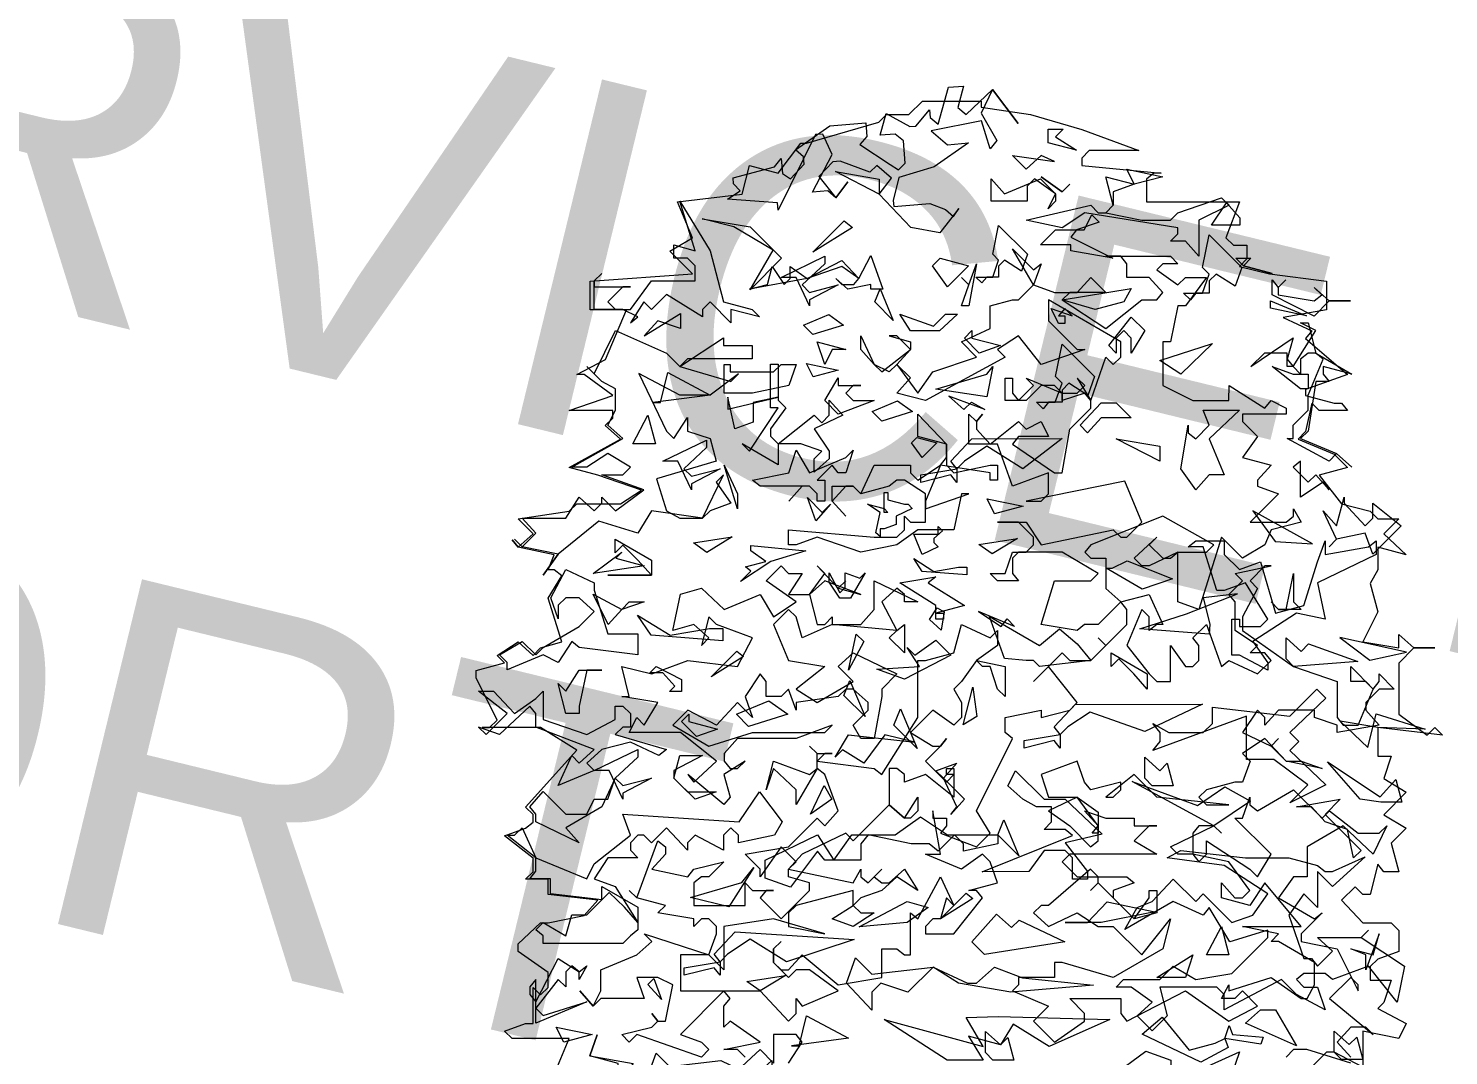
# Model space of a CAD drawing. Header units: millimetres. Extents: x 1667 to 847943, y 724 to 1832625.
# Drawn here: x 684316 to 688318, y 757468 to 760363 of the extents above; entities that cross this region are included whole.
import ezdxf

# ---------------------------------------------------------------- set-up
doc = ezdxf.new("R2010")
doc.units = ezdxf.units.MM
doc.layers.add('.', color=1, linetype='Continuous', lineweight=0)
doc.layers.add('ROAD_EXISTING_MOFA', color=8, linetype='Continuous', lineweight=25)
doc.styles.add('Default', font='arial.ttf')

# ---------------------------------------------------------------- blocks, each defined once
blk = doc.blocks.new('PATHWAY OP1 FF-flat-1')
at = {"layer": 'ROAD_EXISTING_MOFA', "style": 'Default'}
for s, p in [('FIRE/SERVICE ENTRY ', (-1754206.2, -564424.6)), ('TO RESORT', (-1754432.3, -566094))]:
    blk.add_text(s, height=1000, rotation=346.3094, dxfattribs=at).set_placement(p)
blk = doc.blocks.new('TREE2-flat-1')
at = {"color": 63}
for points in [[(-37.2, 1743.3), (-14.4, 1723.9), (60.5, 1793.9), (132.1, 1698.2), (60.5, 1793.9), (27.8, 1727.5), (72.5, 1650.6), (53.1, 1627.5), (29.6, 1706.5), (-112.6, 1677.4), (-66.8, 1638.8), (-7.9, 1643.8), (-104, 1576.3), (-203.4, 1546.5), (-219.4, 1481.7), (-218, 1464.8), (-116.7, 1473.1), (-72.7, 1455.8), (-49.9, 1436.1), (-34.7, 1458.9), (-88.5, 1390.5), (-170.4, 1405), (-259.1, 1499.6), (-224.8, 1544.7), (-265.9, 1579.7), (-285.5, 1561), (-368.8, 1592.3), (-390.1, 1590.5), (-428.9, 1549), (-381.5, 1489.2), (-347.2, 1534.5), (-381.5, 1489.2), (-404.3, 1508.6), (-446.7, 1505), (-391.6, 1611.5), (-417.8, 1668.9), (-439, 1667.1), (-544.2, 1454.4), (-546, 1475.4), (-687.1, 1484.9), (-650.8, 1509), (-669.7, 1528.7), (-671.1, 1545.6), (-554.6, 1576.8), (-535.2, 1599.6), (-531.6, 1557.4), (-509.2, 1542.2), (-470.2, 1583.8), (-472, 1605), (-494.8, 1624.2), (-398.4, 1691.9), (-297, 1700.5), (-293.9, 1662.3), (-313.3, 1639.3), (-228, 1582.8), (-205.2, 1567.9), (-185.5, 1586.5), (-190.9, 1649.7), (-214, 1668.9), (-256, 1665.5), (-239.9, 1726.4), (-172.9, 1689.6), (-156.2, 1691), (-117.6, 1736.6), (-115.8, 1715.6), (-93, 1696.2), (-63.4, 1800.5), (-21.2, 1804.1), (-37.2, 1743.3), (-37.2, 1743.3)], [(238, 1661.4), (297.3, 1623.5), (217, 1644.5), (217, 1682.6), (259.4, 1682.6), (238, 1661.4), (238, 1661.4)], [(459.6, 1527.3), (438.6, 1570), (540.2, 1548.5), (459.6, 1527.3), (459.6, 1527.3)], [(195.7, 1542.9), (237.9, 1500.7), (237.9, 1479.4), (217, 1458.4), (237.9, 1500.7), (178.8, 1542.9), (157.8, 1521.7), (157.8, 1479.4), (56, 1479.4), (56, 1542.9), (94.2, 1500.7), (195.7, 1542.9), (195.7, 1542.9)], [(-698, 1196), (-617.4, 1174.5), (-596.2, 1153.3), (-676.8, 1174.5), (-676.8, 1136.6), (-735.9, 1196), (-757.1, 1174.5), (-757.1, 1153.3), (-858.7, 1217), (-901.1, 1174.5), (-922.4, 1196), (-960.3, 1136.6), (-939.3, 1153.3), (-981.5, 1174.5), (-1062.1, 1174.5), (-1062.1, 1255.1), (-1040.9, 1276.1), (-1062.1, 1255.1), (-1062.1, 1238.2), (-960.3, 1238.2), (-981.5, 1238.2), (-1023.9, 1196), (-1002.7, 1174.5), (-960.3, 1174.5), (-901.1, 1255.1), (-778.1, 1255.1), (-778.1, 1297.3), (-799.6, 1318.8), (-837.5, 1318.8), (-837.5, 1356.7), (-778.1, 1339.7), (-820.8, 1479.5), (-735.9, 1339.7), (-698, 1196), (-698, 1196)], [(297.3, 1398.8), (280.6, 1377.9), (399.1, 1318.7), (280.6, 1339.7), (280.6, 1356.6), (195.7, 1356.6), (237.9, 1398.9), (318.5, 1398.8), (339.8, 1441.5), (360.7, 1420.1), (297.3, 1398.8), (297.3, 1398.8)], [(757.4, 1411.7), (677, 1411.7), (719.4, 1475.4), (757.4, 1432.9), (757.4, 1411.7), (757.4, 1411.7)], [(-534.1, 1318.7), (-622.6, 1230), (-557.6, 1342), (-669.1, 1407), (-757.6, 1430.3), (-622.6, 1407), (-534.1, 1318.7), (-534.1, 1318.7)], [(-446.3, 1335.9), (-357.6, 1424.4), (-334.3, 1405.6), (-446.3, 1335.9), (-446.3, 1335.9)], [(142, 1282.6), (94.4, 1313.1), (77.4, 1296.1), (77.4, 1265.9), (43.8, 1265.9), (30.3, 1249), (13.1, 1265.9), (60.7, 1265.9), (77.4, 1313.1), (60.7, 1330.2), (77.4, 1411.5), (158.9, 1330.2), (142, 1282.6), (142, 1282.6)], [(743.6, 1239.7), (690.1, 1274), (671.1, 1255), (671.1, 1220.7), (633, 1220.7), (617.9, 1201.8), (598.7, 1220.7), (652.2, 1220.7), (671.1, 1274), (652.2, 1293), (671.1, 1384.6), (762.6, 1293), (743.6, 1239.7), (743.6, 1239.7)], [(-282.8, 1231.4), (-282.8, 1244.9), (-347.4, 1231.4), (-381.3, 1261.9), (-364.3, 1244.9), (-330.5, 1244.9), (-316.7, 1261.9), (-364.3, 1295.7), (-462.5, 1261.9), (-625.1, 1231.4), (-574.3, 1244.9), (-560.7, 1295.7), (-526.9, 1244.9), (-509.9, 1261.9), (-509.9, 1295.7), (-462.5, 1261.9), (-364.3, 1312.6), (-316.7, 1261.9), (-282.8, 1326.4), (-249, 1231.4), (-282.8, 1231.4), (-282.8, 1231.4)], [(-66.8, 1238.1), (-109.2, 1297.3), (-87.8, 1318.7), (-7.7, 1297.3), (-66.8, 1238.1), (-66.8, 1238.1)], [(767.5, 1297.2), (848.1, 1276), (767.5, 1297.2), (746.3, 1318.7), (788.5, 1318.7), (767.5, 1297.2), (767.5, 1297.2)], [(886.5, 1257.7), (865.3, 1236.5), (865.3, 1215.3), (966.8, 1198.4), (988.1, 1215.3), (966.8, 1236.5), (1009.3, 1198.4), (1068.7, 1198.4), (1009.3, 1198.4), (966.8, 1155.9), (848.3, 1215.3), (848.3, 1257.7), (865.3, 1236.5), (886.5, 1257.7), (886.5, 1257.7)], [(-271.6, 1195.7), (-256.7, 1232.7), (-219.4, 1143.3), (-271.6, 1195.7), (-271.6, 1195.7)], [(-72.5, 1161.2), (-38.6, 1161.2), (-89.4, 1114), (-170.7, 1114), (-201.1, 1161.2), (-106.3, 1127.5), (-72.5, 1161.2), (-72.5, 1161.2)], [(284.7, 1156.2), (263.7, 1177.4), (246.5, 1156.2), (263.7, 1156.2), (263.7, 1135), (246.5, 1135), (225.3, 1177.4), (284.7, 1156.2), (284.7, 1156.2)], [(-445.8, 1103.4), (-472.7, 1130.3), (-401.1, 1159.8), (-359.4, 1130.2), (-445.8, 1103.4), (-445.8, 1103.4)], [(970.9, 1051.6), (1072.5, 992.5), (991.9, 1013.7), (991.9, 992.5), (1008.8, 971.3), (970.9, 971.3), (949.7, 831.5), (928.2, 810.3), (1030, 768.1), (1072.5, 730), (1030, 768.1), (1008.8, 746.9), (890.3, 810.3), (907.2, 810.3), (907.2, 848.5), (949.7, 890.9), (949.7, 933.1), (991.9, 1034.7), (970.9, 1051.6), (949.7, 1051.6), (928.2, 1034.7), (928.2, 992.5), (907.2, 1013.7), (890.3, 1013.7), (890.3, 1051.6), (826.7, 1051.6), (788.5, 1013.7), (907.2, 1094.1), (890.3, 1034.7), (907.2, 1013.7), (970.9, 1115.3), (928.2, 1136.5), (949.7, 1136.5), (970.9, 1051.6), (970.9, 1051.6)], [(-820.8, 1013.8), (-698, 1094.1), (-698, 1073.1), (-617.4, 1073.1), (-617.4, 1034.8), (-799.6, 1034.8), (-820.8, 1013.8), (-676.8, 971.3), (-655.3, 992.6), (-735.9, 933.2), (-820.8, 933.2), (-936.4, 993.9), (-858.7, 831.6), (-837.5, 810.4), (-799.6, 869.8), (-799.6, 831.6), (-735.9, 810.4), (-719, 747), (-886.9, 697.5), (-858.7, 607.2), (-820.8, 586.2), (-757.1, 586.2), (-698, 708.8), (-719, 687.6), (-676.8, 628.4), (-735.9, 607.2), (-757.1, 586.2), (-901.2, 607.2), (-939.3, 543.6), (-1049.5, 577.4), (-1163.7, 484.4), (-1205.9, 425.1), (-1163.7, 484.4), (-1265.3, 505.7), (-1286.5, 526.7), (-1265.3, 505.7), (-1227.1, 543.6), (-1265.3, 586.3), (-1142.5, 586.2), (-1104.3, 645.4), (-1062.1, 607.2), (-1040.9, 628.5), (-1040.9, 645.4), (-1002.7, 607.2), (-922.4, 666.4), (-1040.9, 708.8), (-981.5, 708.8), (-960.3, 730), (-1024, 768.2), (-1083.1, 730), (-1125.5, 730), (-981.5, 810.4), (-1024, 848.6), (-1002.7, 891), (-1002.7, 950.4), (-1040.9, 971.4), (-1083.1, 1013.8), (-1062.1, 992.6), (-1002.7, 1115.4), (-858.7, 1051.7), (-820.8, 1013.8), (-820.8, 1013.8)], [(328.9, 931.8), (275.6, 966.3), (256.4, 946.9), (256.4, 912.8), (218.3, 912.8), (203.2, 893.9), (184, 912.8), (237.2, 912.8), (256.4, 966.3), (237.3, 985.3), (256.4, 1076.7), (347.9, 985.3), (328.9, 931.8), (328.9, 931.8)], [(-522.6, 897.5), (-565, 838.4), (-565, 816.9), (-543.6, 795.9), (-442.2, 876.5), (-420.8, 855.3), (-399.8, 876.5), (-399.8, 918.7), (-361.6, 876.5), (-442.2, 838.4), (-399.8, 774.7), (-399.8, 753.7), (-442.2, 715.6), (-442.2, 753.7), (-420.8, 774.7), (-480.4, 795.9), (-543.6, 795.9), (-543.6, 736.8), (-645.4, 795.9), (-624.2, 774.7), (-543.6, 897.5), (-565, 897.5), (-565, 1020.3), (-543.6, 1020.3), (-543.6, 918.7), (-522.6, 897.5), (-522.6, 897.5)], [(-445.6, 984.4), (-464.1, 1021.7), (-374.5, 1002.9), (-445.6, 984.4), (-445.6, 984.4)], [(-543.4, 927.1), (-614.2, 912.2), (-614.2, 856.4), (-666.4, 837.9), (-685.3, 927.1), (-685.3, 893.7), (-543.4, 927.1), (-543.4, 927.1)], [(0.9, 913.3), (39, 892.3), (-62.5, 930.2), (-20.3, 892.3), (0.9, 913.3), (0.9, 913.3)], [(-251.7, 859.8), (-278.6, 886.7), (-207.2, 916.5), (-165.2, 886.7), (-251.7, 859.8), (-251.7, 859.8)], [(-138.4, 756.9), (-168.2, 798.6), (-153.3, 813.5), (-96.6, 798.6), (-138.4, 756.9), (-138.4, 756.9)], [(949.7, 687.5), (970.9, 708.7), (1008.8, 666.3), (991.9, 687.5), (928.2, 645.3), (928.2, 746.9), (907.2, 730), (949.7, 687.5), (949.7, 687.5)], [(-396.2, 625.3), (-438, 578.8), (-461.4, 644), (-419.4, 602), (-396.2, 625.3), (-396.2, 625.3)], [(-187.4, 625.7), (-177.9, 625.7), (-165.9, 613.7), (-211.3, 592.3), (-211.3, 568.2), (-244.7, 556.4), (-256.7, 556.4), (-256.7, 535), (-268.4, 544.5), (-256.7, 601.8), (-292.3, 625.7), (-244.7, 613.8), (-235.2, 601.8), (-244.7, 601.8), (-244.7, 658.9), (-235.2, 658.9), (-235.2, 637.5), (-187.4, 625.7), (-187.4, 625.7)], [(65.9, 598.8), (44.7, 641.1), (146.5, 619.8), (65.9, 598.8), (65.9, 598.8)], [(1110.4, 564.7), (1131.6, 586.2), (1131.6, 628.4), (1212.2, 564.7), (1131.6, 484.3), (1110.4, 543.5), (1030, 526.6), (1008.8, 505.6), (1030, 526.6), (991.9, 607.2), (1030, 564.7), (1051, 645.3), (1051, 628.4), (1110.4, 564.7), (1110.4, 564.7)], [(-104.8, 529.3), (-104.8, 517.4), (-93, 505.6), (-138.2, 484.2), (-161.9, 541.3), (-93, 541.3), (-93, 562.7), (-80.8, 550.8), (-104.8, 529.3), (-104.8, 529.3)], [(-745, 489.8), (-782, 516.3), (-673.4, 533.2), (-745, 489.8), (-745, 489.8)], [(58.9, 485.7), (21.4, 512.2), (130.2, 529.3), (58.9, 485.7), (58.9, 485.7)], [(-564.1, 464.1), (-650.4, 407.4), (-620.6, 437), (-635.5, 449), (-579, 464.1), (-620.6, 493.9), (-620.6, 508.8), (-465.7, 493.9), (-564.1, 464.1), (-564.1, 464.1)], [(-1062.1, 382.9), (-1024, 260.1), (-939.3, 260), (-939.3, 200.7), (-1104.3, 221.9), (-1125.6, 238.8), (-1163.7, 179.5), (-1205.9, 200.7), (-1307.7, 158.3), (-1307.7, 179.5), (-1328.7, 200.7), (-1265.3, 238.8), (-1227.1, 200.7), (-1205.9, 221.9), (-1104.3, 281), (-1062.1, 323.5), (-1104.3, 361.6), (-1142.5, 361.6), (-1163.7, 340.6), (-1163.7, 302.3), (-1184.9, 361.6), (-1142.5, 442), (-1062.1, 403.8), (-1062.1, 382.9), (-1062.1, 382.9)], [(-35.5, 448.3), (-11.8, 448.3), (-11.8, 426.8), (-138.2, 436.3), (-161.9, 472.2), (-104.8, 436.3), (-35.5, 448.3), (-35.5, 448.3)], [(-1024, 425.1), (-901.2, 425.1), (-1024, 425.1), (-1024, 425.1)], [(-355.3, 390.5), (-355.3, 432), (-313.3, 417.4), (-298.7, 432), (-340.4, 360.7), (-370.2, 360.7), (-400, 405.4), (-400, 432), (-370.2, 375.6), (-355.3, 390.5), (-355.3, 390.5)], [(-84.5, 270.2), (-117.2, 300.4), (-95.5, 333.2), (-75.9, 322.1), (-84.5, 270.2), (-84.5, 270.2)], [(101.1, 302.2), (122.3, 281), (20.5, 323.4), (84.2, 281), (101.1, 302.2), (101.1, 302.2)], [(-737.7, 274.9), (-699.6, 274.9), (-699.6, 240.9), (-901.6, 256), (-939.8, 313.1), (-848.4, 256), (-737.7, 274.9), (-737.7, 274.9)], [(-732.6, 139), (-660.1, 211.5), (-641.1, 196.2), (-732.6, 139), (-732.6, 139)], [(-816.5, 97.7), (-849.9, 97.7), (-835, 112.6), (-868.5, 149.9), (-905.9, 149.9), (-887.2, 168.4), (-816.5, 131.1), (-816.5, 97.7), (-816.5, 97.7)], [(-1083.1, 158.2), (-1104.4, 56.7), (-1104.4, 35.4), (-1142.5, 35.4), (-1163.7, 120.3), (-1142.5, 99.1), (-1104.3, 158.2), (-1040.9, 158.2), (-1083.1, 158.2), (-1083.1, 158.2)], [(-358.5, 86.2), (-341.6, 128.6), (-299.1, 26.8), (-358.5, 86.2), (-358.5, 86.2)], [(-1286.5, 35.5), (-1227.2, 77.9), (-1205.9, 99.1), (-1205.9, 18.7), (-1083.1, -23.7), (-1002.8, 18.7), (-1002.8, 56.7), (-981.6, 56.7), (-960.3, 35.4), (-960.3, -2.5), (-981.6, -2.5), (-1002.8, -23.7), (-858.8, -66.1), (-880, -83.1), (-960.3, -44.9), (-1040.9, -66.1), (-1083.1, -104.1), (-1062.1, -125.3), (-1163.7, -167.7), (-1125.6, -83.1), (-1104.4, -104.1), (-1062.1, -66.1), (-1227.2, -2.5), (-1227.2, 35.4), (-1244.1, 56.7), (-1328.7, -23.7), (-1388.1, -2.5), (-1367.1, -23.7), (-1307.7, 35.5), (-1388.1, 99.1), (-1345.7, 99.1), (-1286.5, 35.5), (-1286.5, 35.5)], [(16.2, 27), (-22.6, 3.6), (4.9, 110.1), (16.2, 27), (16.2, 27)], [(-627.1, -0.7), (-661.5, 33.6), (-570, 71.8), (-516.5, 33.6), (-627.1, -0.7), (-627.1, -0.7)], [(-217.7, 2.7), (-198.9, 49.2), (-152.4, -62.6), (-217.7, 2.7), (-217.7, 2.7)], [(-837.5, -125.3), (-837.5, -146.5), (-799.6, -184.7), (-719, -184.7), (-778.2, -205.9), (-837.5, -146.5), (-820.8, -83.1), (-757.2, -83.1), (-837.5, -125.3), (-837.5, -125.3)], [(-1142.5, -286.5), (-1104.4, -328.7), (-1227.2, -269.3), (-1227.2, -248.1), (-1244.1, -226.9), (-1205.9, -184.6), (-1142.5, -248.1), (-1083.1, -248.1), (-1062.1, -205.9), (-1024, -205.9), (-1002.8, -146.5), (-1040.9, -226.9), (-1142.5, -286.5), (-1142.5, -286.5)], [(-554, -307.5), (-655.4, -328.7), (-655.4, -307.5), (-676.8, -286.5), (-698, -307.5), (-698, -349.7), (-778.2, -307.5), (-799.6, -328.7), (-799.6, -349.7), (-858.8, -286.5), (-901.2, -328.7), (-922.4, -307.5), (-939.4, -307.5), (-960.3, -328.7), (-960.3, -349.7), (-939.4, -370.9), (-1024, -370.9), (-1062.2, -430.3), (-1002.8, -451.5), (-939.4, -553.1), (-939.4, -574.3), (-960.4, -591.2), (-981.6, -612.2), (-1206, -612.2), (-1206, -591.2), (-1227.2, -574.3), (-1206, -553.1), (-1142.5, -591.2), (-1125.6, -531.8), (-1083.2, -531.8), (-1040.9, -489.4), (-1185, -472.5), (-1185, -430.3), (-1244.1, -430.2), (-1227.2, -409), (-1227.2, -370.9), (-1307.8, -307.4), (-1286.5, -307.4), (-1265.3, -286.5), (-1227.2, -370.9), (-1083.2, -430.3), (-1062.2, -387.8), (-960.3, -307.5), (-981.6, -248.1), (-654, -269.3), (-596.2, -184.7), (-532.6, -269.3), (-554, -307.5), (-554, -307.5)], [(-452.4, -248.1), (-414.1, -167.7), (-392.8, -205.9), (-452.4, -248.1), (-452.4, -248.1)], [(358, -301.9), (341, -301.9), (358, -280.6), (298.8, -200.3), (358, -242.5), (358, -301.9), (358, -301.9)], [(75.3, -306.6), (92.3, -264.2), (134.5, -365.7), (75.3, -306.6), (75.3, -306.6)], [(-86.5, -543.2), (-14.3, -470.7), (4.7, -486.1), (-86.5, -543.2), (-86.5, -543.2)], [(-1083.2, -675.9), (-1104.4, -714), (-1104.4, -692.8), (-1125.6, -675.9), (-1142.5, -692.8), (-1142.5, -735), (-1163.8, -714), (-1227.2, -794.4), (-1206, -815.6), (-1083.2, -777.2), (-1227.2, -836.8), (-1227.2, -714), (-1244.1, -735), (-1244.1, -756.2), (-1227.2, -777.2), (-1163.8, -654.4), (-1104.4, -692.8), (-1083.2, -675.9), (-1083.2, -675.9)], [(-872.8, -770.2), (-911.2, -728), (-894, -711.1), (-872.8, -770.2), (-872.8, -770.2)], [(-594.9, -746.3), (-631.9, -719.9), (-523.1, -702.7), (-594.9, -746.3), (-594.9, -746.3)], [(-1148.2, -890.3), (-1169.4, -847.9), (-1067.8, -869.1), (-1148.2, -890.3), (-1148.2, -890.3)], [(-952.2, -950.4), (-1015.7, -1030.9), (-994.5, -971.6), (-994.5, -950.4), (-1075, -929.1), (-1053.8, -869.8), (-1075, -929.1), (-952.2, -950.4), (-952.2, -950.4)]]:
    blk.add_lwpolyline(points, dxfattribs=at)
at = {"color": 85}
for points in [[(27.8, 1744.7), (167.5, 1723.7), (311.5, 1681.2), (472.3, 1622.1), (332.5, 1622.1), (311.5, 1600.9), (311.5, 1579.7), (535.9, 1558.4), (514.9, 1558.4), (493.7, 1541.5), (493.7, 1478.1), (756.2, 1478.1), (718.1, 1376.5), (739.3, 1355.3), (777.2, 1355.3), (777.2, 1316.9), (756.2, 1295.9), (840.9, 1274.7), (1001.8, 1253.7), (1001.8, 1173.1), (879, 1151.9), (959.6, 1113.9), (942.5, 1092.7), (1061, 991.1), (942.5, 948.7), (942.5, 931.8), (1022.8, 910.5), (1044, 910.5), (1061, 889.3), (980.6, 889.3), (959.6, 910.6), (942.5, 830.2), (921.2, 809), (1022.8, 766.5), (1061, 728.6), (980.6, 707.4), (1044, 626.8), (1124.6, 605.8), (1145.6, 584.6), (1205.2, 584.6), (1162.5, 542.1), (1226.2, 483), (1145.6, 504.2), (1145.6, 440.6), (1124.6, 402.4), (1145.6, 321.8), (1103.4, 237.4), (1205.2, 220.5), (1205.2, 258.6), (1247.4, 220.5), (1306.8, 220.5), (1247.4, 220.5), (1205.2, 178), (1205.2, 34), (1285.3, -25.1), (1306.8, -3.9), (1328, -25.2), (1145.6, -3.9), (1145.6, -84.5), (1184, -84.5), (1162.5, -147.9), (1226.2, -186.1), (1162.5, -249.5), (1226.2, -287.9), (1183.9, -330.1), (1205.2, -410.7), (1162.5, -410.7), (1145.6, -389.3), (1124.6, -474.1), (1103.4, -474.1), (1082.4, -452.9), (1044, -490.8), (1103.3, -554.5), (1183.9, -554.5), (1205.2, -575.7), (1205.2, -634.9), (1145.6, -656.3), (1124.6, -677.3), (1124.6, -715.5), (1183.9, -715.5), (1162.5, -779.1), (1145.6, -796), (1226.1, -838.3), (1205.1, -880.5), (1103.3, -859.2), (1103.3, -961.1), (1022.7, -918.8), (1001.8, -918.8), (959.5, -961)], [(-1175.1, -982), (-1132.8, -880.4), (-1293.6, -880.4), (-1314.8, -859.2), (-1255.6, -838.2), (-1234.2, -838.2), (-1234.2, -736.4), (-1213.2, -757.6), (-1192, -736.4), (-1192, -694.1), (-1276.6, -634.8), (-1276.6, -613.5), (-1213.2, -554.4), (-1192, -554.4), (-1090.4, -533.4), (-1052.2, -490.8), (-1192, -474), (-1192, -431.6), (-1255.6, -431.6), (-1234.2, -410.6), (-1234.2, -372.2), (-1314.8, -308.8), (-1255.6, -287.8), (-1234.2, -270.7), (-1234.2, -249.4), (-1255.6, -228.4), (-1111.4, -67.5), (-1213.2, -3.8), (-1378.4, -3.8), (-1357, -3.8), (-1336, 17.2), (-1395.3, 135.9), (-1395.3, 156.9), (-1314.7, 178.1), (-1336, 199.1), (-1276.6, 237.5), (-1234.1, 199.1), (-1213.2, 220.6), (-1153.8, 237.5), (-1191.9, 360.3), (-1153.8, 423.7), (-1175, 440.6), (-1191.9, 440.6), (-1175, 483.1), (-1276.6, 504.3), (-1293.5, 525.3), (-1276.6, 504.3), (-1234.1, 542.2), (-1276.6, 584.7), (-1132.8, 605.9), (-1111.3, 626.9), (-988.5, 626.9), (-929.4, 665), (-1052.2, 707.5), (-1132.8, 728.7), (-988.5, 809), (-1031, 847.2), (-1009.7, 868.4), (-1009.7, 889.4), (-1132.8, 889.4), (-1009.7, 931.8), (-1090.3, 991.2), (-1111.3, 991.2), (-1030.9, 1033.4), (-971.6, 1173.2), (-1073.4, 1173.2), (-1073.4, 1253.8), (-785.3, 1274.7), (-848.8, 1338.4), (-785.3, 1376.5), (-827.8, 1478.1), (-645.6, 1499.3), (-624.4, 1579.7), (-543.8, 1558.5), (-480.3, 1643.1), (-463.6, 1643.1), (-260.2, 1702.5), (-239, 1723.7), (-175.4, 1723.7), (-137.4, 1761.6), (27.8, 1761.6), (27.8, 1744.7), (27.8, 1744.7)]]:
    blk.add_lwpolyline(points, dxfattribs=at)
at = {"color": 106}
for points in [[(197.1, 1607.9), (154.9, 1570), (116.7, 1607.9), (235.2, 1591), (197.1, 1607.9), (197.1, 1607.9)], [(400.5, 1506.3), (400.5, 1468.1), (379.3, 1447.2), (480.8, 1425.7), (561.4, 1425.7), (582.4, 1447.1), (705.2, 1489.4), (726.7, 1468.1), (641.8, 1425.7), (641.8, 1324.3), (603.9, 1366.6), (561.4, 1366.6), (582.4, 1387.6), (582.4, 1404.5), (319.9, 1447.2), (256.5, 1404.5), (154.9, 1425.7), (336.8, 1468.2), (358, 1447.2), (379.3, 1447.2), (400.5, 1468.1), (379.3, 1548.5), (459.6, 1527.3), (400.5, 1506.3), (400.5, 1506.3)], [(277.7, 1527.3), (256.5, 1506.3), (197.1, 1548.5), (256.5, 1506.3), (277.7, 1527.3), (277.7, 1527.3)], [(197.1, 1302.9), (176.1, 1243.8), (235.2, 1222.6), (298.9, 1222.5), (336.8, 1264.8), (379.2, 1222.5), (277.7, 1222.5), (256.4, 1201.6), (379.2, 1121), (480.8, 1201.5), (523.3, 1201.5), (540.2, 1222.5), (502.1, 1264.8), (438.6, 1264.8), (438.6, 1302.9), (421.7, 1324.4), (379.3, 1324.4), (561.4, 1324.3), (582.4, 1302.9), (540.2, 1302.9), (523.3, 1286), (582.4, 1243.8), (603.9, 1264.7), (663, 1264.7), (603.9, 1184.4), (582.4, 1184.4), (561.4, 1082.8), (540.2, 1082.8), (540.2, 960), (624.8, 917.6), (726.6, 917.6), (726.7, 960), (828, 896.6), (845.2, 917.6), (887.4, 896.6), (887.4, 879.6), (764.6, 879.6), (764.6, 858.4), (807, 816), (764.6, 756.8), (845.2, 735.6), (807, 693.2), (807, 676.2), (866.4, 655), (785.8, 574.7), (887.4, 574.7), (908.6, 591.6), (908.6, 612.8), (929.8, 574.7), (845.1, 553.4), (828, 511.2), (764.6, 473.1), (705.2, 532.2), (641.7, 329.1), (582.4, 350.3), (582.4, 490), (502, 451.9), (480.8, 451.9), (459.6, 473.1), (523.2, 532.2), (502, 511.2), (540.2, 473.1), (561.4, 473.1), (582.4, 490), (663, 490), (684.2, 511.2), (540.2, 591.6), (336.8, 511.2), (319.9, 490), (336.8, 473.1), (379.2, 473.1), (379.2, 388.4), (421.7, 350.3), (502, 371.5), (540.2, 286.6), (523.2, 286.6), (502, 269.7), (502, 307.8), (480.8, 329.1), (438.6, 227.5), (502, 147.1), (523.2, 125.9), (561.4, 125.9), (561.4, 227.5), (603.8, 168.1), (624.8, 168.1), (641.7, 185), (641.7, 227.5), (624.8, 248.7), (663, 286.6), (705.2, 168.1), (726.6, 185), (807, 147.1), (845.1, 185), (828, 206.3), (785.8, 206.3), (807, 227.5), (743.6, 269.7), (743.6, 350.3), (726.6, 371.5), (764.6, 409.4), (743.6, 430.6), (845.1, 451.9), (828, 451.9), (785.8, 409.4), (807, 388.4), (764.5, 307.8), (764.5, 269.7), (908.6, 168.1), (1031.4, 125.9), (1031.4, 24.3), (1048.3, 3.1), (1090.7, 3.1), (1132.9, 104.7), (1112, 125.9), (1069.5, 125.9), (1069.5, 168.1), (1132.9, 104.7), (1149.9, 125.9), (1149.9, 147.1), (1192.3, 104.7), (1149.9, 104.7), (1112, 66.5), (1112, 45.3), (1149.9, 3.1), (1031.4, -18.1), (1031.4, 3.1), (967.9, 24.3), (967.9, 45.3), (866.3, 45.3), (828, 3.1), (828, 24.3), (807, 45.3), (764.5, -18.1), (845.1, -56.3), (866.3, -35.1), (845.1, -56.3), (887.3, -98.5), (929.8, -98.5), (989.1, -119.7), (887.3, -98.5), (828, -35.1), (764.5, -77.5), (785.8, -98.5), (764.5, -157.9), (743.5, -157.9), (662.9, -179.1), (641.7, -200.3), (662.9, -221.3), (726.6, -221.3), (523.2, -200.3), (459.6, -136.6), (379.2, -200.3), (400.4, -200.3), (421.6, -179.1), (421.6, -157.8), (336.8, -179.1), (319.8, -157.8), (298.8, -98.5), (197, -136.6), (218.2, -200.3), (298.8, -200.3), (218.2, -238.2), (277.6, -280.6), (336.7, -340), (358, -323.1), (358, -280.6), (319.8, -238.2), (379.2, -259.4), (459.6, -259.4), (459.6, -280.7), (523.2, -280.7), (502, -280.7), (459.6, -323.1), (523.2, -361), (277.6, -361), (256.4, -382.2), (298.8, -424.7), (438.6, -424.7), (459.5, -441.6), (400.4, -462.8), (400.4, -483.8), (459.5, -543.2), (502, -483.8), (502, -462.8), (523.2, -462.8), (523.2, -526.3), (459.5, -543.2), (358, -441.6), (336.7, -462.8), (358, -441.6), (358, -424.7), (336.7, -403.4), (218.2, -505), (197, -505), (176, -526.2), (218.2, -564.4), (298.8, -526.2), (358, -564.4), (400.4, -564.4), (480.8, -644.8), (561.4, -543.2), (540.1, -627.8), (400.4, -708.4), (256.4, -666), (235.2, -666), (235.2, -708.4), (133.3, -708.4), (133.3, -729.4), (116.6, -746.3), (218.2, -788.8), (176, -831.2), (235.1, -890.4), (319.8, -831.2), (319.8, -810), (277.6, -767.6), (421.6, -767.6), (421.6, -810), (438.5, -831.2), (603.8, -746.4), (726.6, -831.2), (806.9, -788.8), (764.5, -746.4), (743.5, -767.6), (705.1, -767.6), (726.6, -729.4), (726.6, -746.4), (845.1, -708.4), (929.7, -767.6), (946.5, -767.6), (967.9, -729.4), (967.9, -666), (866.3, -606.6), (845.1, -606.6), (866.3, -585.6), (764.5, -564.4), (929.8, -564.4), (828, -441.6), (785.7, -505), (705.1, -483.8), (705.1, -441.6), (743.5, -483.8), (764.5, -483.8), (785.7, -462.8), (726.6, -382.2), (624.8, -361), (582.4, -361), (561.4, -340), (684.2, -280.7), (705.2, -301.9), (684.2, -280.7), (641.7, -280.7), (624.8, -301.9), (624.8, -361), (641.7, -382.2), (662.9, -361), (662.9, -323.1), (785.7, -403.5), (807, -424.7), (845.1, -361), (743.5, -259.4), (764.5, -259.4), (785.7, -200.3), (785.7, -221.3), (807, -238.2), (908.6, -179.1), (989.1, -259.5), (1010.1, -238.2), (1090.7, -301.9), (1149.9, -301.9), (1171.1, -280.7), (1132.9, -361), (1048.3, -280.7), (946.5, -340), (946.5, -424.7), (908.5, -424.7), (866.3, -483.8), (967.9, -543.2), (989.1, -526.3), (929.8, -585.6), (929.8, -606.6), (1031.3, -627.9), (1090.7, -746.4), (1090.7, -729.4), (1069.5, -708.5), (1010.1, -767.6), (1132.9, -869.2), (1111.9, -848), (1069.5, -848), (1031.3, -890.4), (1069.5, -932.8)], [(1069.5, -949.8), (946.4, -911.6), (908.5, -911.6), (887.3, -932.8)], [(-514.3, -949.7), (-476.4, -890.3), (-493.3, -869.1), (-556.7, -869.1), (-556.8, -949.7), (-594.9, -911.6), (-658.3, -970.7)], [(-637.1, -932.8), (-658.3, -911.5), (-696.5, -911.5), (-594.9, -890.3), (-679.5, -831.2), (-696.5, -847.9), (-696.5, -788.7), (-679.5, -767.5), (-696.5, -746.3), (-819.3, -869.1), (-759.9, -890.3), (-738.9, -911.5), (-759.9, -932.8), (-942.1, -869.1), (-963.3, -890.3), (-984.3, -869.1), (-899.6, -847.9), (-882.7, -831.2), (-899.6, -810), (-882.7, -831.2), (-861.7, -831.2), (-840.5, -729.4), (-882.7, -708.4), (-942.1, -708.4), (-921.1, -767.5), (-1043.9, -767.5), (-1064.9, -788.7), (-1103, -746.3), (-1064.9, -788.7), (-1043.9, -746.3), (-1043.9, -687.1), (-942.1, -644.7), (-899.6, -606.6), (-921.1, -585.6), (-738.9, -644.7), (-717.7, -585.6), (-717.7, -564.4), (-738.9, -543.1), (-759.9, -543.1), (-781.1, -564.4), (-781.1, -543.1), (-882.7, -526.2), (-861.7, -505), (-942.1, -483.8), (-963.3, -462.8), (-942.1, -483.8), (-882.7, -323), (-861.7, -340), (-861.7, -361), (-899.6, -403.4), (-798.3, -424.6), (-781.1, -403.4), (-696.5, -382.2), (-738.9, -424.6), (-759.9, -424.6), (-781.1, -441.6), (-781.1, -505), (-637.1, -505), (-637.1, -441.6), (-616.1, -462.8), (-556.7, -462.8), (-578, -462.8), (-594.9, -483.8), (-535.5, -543.1), (-455.1, -462.8), (-455.1, -441.6), (-514.3, -424.6), (-514.3, -403.4), (-493.3, -382.2), (-535.5, -340), (-594.9, -424.6), (-594.9, -403.4), (-637.1, -361), (-514.3, -340), (-433.7, -259.4), (-412.7, -280.6), (-374.6, -238.2), (-412.7, -136.6), (-433.7, -119.7), (-493.3, -221.2), (-493.3, -179), (-556.7, -119.7), (-577.9, -179), (-556.7, -98.4), (-455.1, -136.6), (-433.7, -119.7), (-433.7, -77.5), (-455.1, -56.2), (-433.7, -77.5), (-391.5, -77.5), (-412.7, -77.5), (-433.7, -98.4), (-273, -119.7), (-251.7, -136.6), (-150.2, 24.3), (-150.1, 185.1), (-128.9, 185.1), (-48.6, 206.3), (-27.3, 286.6), (53.2, 248.7), (74.2, 269.7), (74.2, 227.5), (14.9, 185.1), (95.5, 168.1), (95.5, 83.5), (74.2, 104.7), (53.2, 168.1), (32, 168.1), (14.9, 185.1), (-27.3, 125.9), (-48.6, 104.7), (-27.4, 66.6), (-27.4, 24.3), (-48.6, 3.1), (-107.9, 45.3), (-171.4, -18.1), (-107.9, -56.2), (-86.5, -56.2), (-69.6, -35), (-86.5, -56.2), (-128.9, -98.5), (-69.6, -157.8), (-48.6, -136.6), (-69.6, -136.6), (-69.6, -119.7), (-48.6, -119.7), (-48.6, -200.3), (-128.9, -136.6), (-188.1, -157.8), (-188.1, -136.6), (-209.5, -119.7), (-230.8, -119.7), (-230.8, -221.3), (-188.1, -259.4), (-150.2, -200.3), (-150.2, -238.2), (-171.4, -259.4), (-188.1, -259.4), (-230.8, -221.3), (-332.3, -323.1), (-353.6, -301.8), (-476.4, -361), (-514.3, -403.4), (-332.3, -441.6), (-310.9, -403.4), (-310.9, -424.6), (-289.9, -441.6), (-251.8, -403.4), (-273, -424.6), (-251.8, -441.6), (-230.8, -441.6), (-188.1, -403.4), (-150.2, -462.8), (-209.5, -424.6), (-251.8, -462.8), (-310.9, -483.8), (-332.3, -505), (-310.9, -526.2), (-273, -526.2), (-332.4, -564.4), (-391.5, -543.2), (-332.3, -505), (-332.3, -462.8), (-493.3, -505), (-514.3, -526.2), (-514.3, -564.4), (-412.7, -585.6), (-556.7, -543.1), (-696.5, -564.4), (-696.5, -687.2), (-738.9, -644.7), (-819.3, -644.7), (-819.3, -746.3), (-594.9, -746.3), (-514.3, -831.2), (-493.3, -810), (-493.3, -767.5), (-476.4, -788.8), (-374.6, -746.3), (-455.2, -687.2), (-493.3, -687.2), (-514.3, -708.4), (-556.7, -665.9), (-556.7, -627.8), (-535.5, -606.6), (-556.7, -627.8), (-556.7, -665.9), (-535.5, -687.2), (-514.3, -687.2), (-476.4, -644.7), (-374.6, -729.4), (-251.8, -708.4), (-251.8, -627.8), (-209.6, -627.8), (-188.1, -644.7), (-171.4, -644.7), (-171.4, -526.2), (-150.2, -543.2), (-86.5, -424.7), (-48.6, -505), (-69.6, -483.8), (-86.5, -543.2), (-108, -543.2), (-129, -564.4), (-129, -585.6), (-48.6, -585.6), (32, -483.8), (14.8, -462.8), (-6.2, -462.8), (74.2, -441.6), (53.2, -382.2), (32, -361), (-27.4, -403.4), (-129, -361), (-86.5, -361), (-108, -238.2), (-108, -259.4), (-69.6, -259.4), (-69.6, -280.6), (-86.5, -301.9), (14.8, -340), (53.2, -301.9), (14.8, -238.2), (116.7, -35), (95.4, -18.1), (95.4, 24.3), (197, 45.3), (197, 24.3), (277.6, 45.3), (298.8, 66.5), (218.3, 168.1), (176, 125.9), (256.4, 206.3), (277.6, 185.1), (336.8, 185.1), (379.2, 227.5), (358, 248.7), (379.2, 227.5), (438.6, 286.6), (438.6, 329.1), (421.7, 350.3), (358, 286.6), (319.8, 286.6), (298.8, 269.7), (197, 286.6), (235.2, 409.4), (336.8, 409.4), (358, 430.7), (256.4, 490), (133.4, 490), (116.7, 473.1), (116.7, 430.7), (133.4, 409.4), (74.2, 409.4), (53.3, 430.7), (95.5, 430.7), (116.7, 490), (154.8, 490), (176.1, 511.2), (176.1, 532.2), (133.4, 574.7), (74.3, 574.7), (154.8, 574.7), (197, 511.2), (400.4, 553.5), (421.7, 532.2), (438.6, 532.2), (480.8, 574.7), (433, 690.3), (154.8, 634.1), (197.1, 634.1), (218.3, 655), (218.3, 714.4), (116.7, 676.3), (74.3, 794.8), (-6.1, 794.8), (-6.1, 879.7), (14.9, 858.4), (32, 879.7), (14.9, 858.4), (14.9, 837.2), (53.3, 794.8), (133.4, 858.4), (154.8, 837.2), (197.1, 858.4), (218.3, 816), (133.4, 816), (116.7, 794.8), (235.2, 714.4), (256.4, 714.4), (277.7, 837.2), (336.8, 896.6), (336.8, 917.6), (319.9, 938.8), (256.4, 917.6), (256.4, 938.8), (235.2, 960), (197.1, 960), (176.1, 938.8), (154.9, 917.6), (95.5, 917.6), (95.5, 981.2), (116.7, 981.2), (116.7, 938.8), (133.4, 917.6), (176.1, 960), (154.9, 981.2), (256.4, 938.8), (298.9, 938.8), (319.9, 960), (298.9, 981.2), (336.8, 917.6), (379.2, 1040.4), (400.5, 1019.4), (421.7, 1040.4), (421.7, 1082.8), (218.3, 1201.6), (218.3, 1142.2), (298.9, 1061.6), (319.9, 1061.6), (197.1, 1019.4), (133.4, 1099.8), (74.3, 1061.6), (95.5, 1040.4), (-128.9, 917.6), (-209.5, 938.8), (-171.3, 981.3), (-209.5, 1019.4), (-230.7, 998.2), (-272.9, 1019.4), (-310.8, 1061.6), (-310.8, 1099.8), (-272.9, 1019.4), (-251.7, 998.2), (-171.3, 1061.6), (-209.5, 1099.8), (-230.7, 1099.8), (-171.3, 1082.8), (-171.3, 1061.6), (-209.5, 1019.4), (-150.1, 938.8), (-107.9, 998.2), (14.9, 1040.4), (-27.3, 1082.8), (53.3, 1121), (53.3, 1184.4), (116.7, 1201.6), (133.4, 1201.6), (176.1, 1243.8), (116.7, 1345.4), (176.1, 1286), (197.1, 1302.9), (197.1, 1302.9)], [(-476.3, 1243.8), (-455.1, 1222.6), (-374.5, 1243.8), (-455.1, 1201.6), (-455.1, 1184.4), (-493.2, 1264.8), (-535.4, 1264.8), (-412.6, 1324.4), (-412.6, 1302.9), (-476.3, 1243.8), (-476.3, 1243.8)], [(-27.3, 1184.4), (-6.1, 1243.8), (-27.3, 1264.8), (-6.1, 1243.8), (14.9, 1302.9), (-6.1, 1184.4), (-27.3, 1184.4), (-27.3, 1184.4)], [(-882.6, 1142.2), (-921, 1099.8), (-819.2, 1163.2), (-819.2, 1121), (-882.6, 1142.2), (-882.6, 1142.2)], [(-391.4, 1061.6), (-412.7, 1019.4), (-433.6, 1082.8), (-353.5, 1061.6), (-391.4, 1061.6), (-391.4, 1061.6)], [(-556.7, 998.2), (-535.5, 1019.4), (-493.2, 1019.4), (-514.2, 960), (-616, 938.8), (-696.4, 938.8), (-696.4, 1019.4), (-679.5, 1019.4), (-679.5, 998.2), (-556.7, 998.2), (-556.7, 998.2)], [(-310.8, 960), (-332.3, 960), (-353.5, 938.8), (-332.3, 917.6), (-272.9, 917.6), (-374.5, 879.7), (-412.7, 917.6), (-374.5, 981.3), (-374.5, 960), (-310.8, 960), (-310.8, 960)], [(-953.3, 795.7), (-911.1, 876.3), (-889.6, 795.7), (-953.3, 795.7), (-953.3, 795.7)], [(-69.5, 735.6), (-48.5, 714.4), (53.3, 735.6), (74.3, 735.6), (74.3, 693.2), (53.3, 693.2), (53.3, 714.4), (-86.5, 735.6), (-128.9, 634.1), (-128.9, 612.8), (-6.1, 655.1), (-27.3, 655.1), (-48.6, 553.5), (-150.1, 553.5), (-209.5, 511.3), (-310.9, 490.1), (-433.7, 532.3), (-493.3, 511.3), (-514.3, 511.3), (-514.3, 553.5), (-272.9, 532.3), (-209.5, 532.3), (-188.1, 553.5), (-188.1, 591.6), (-171.4, 574.7), (-128.9, 574.7), (-128.9, 655.1), (-188.1, 693.2), (-209.5, 693.2), (-230.7, 676.3), (-310.9, 655.1), (-332.3, 676.3), (-353.5, 676.3), (-391.4, 634.1), (-353.5, 591.6), (-391.4, 634.1), (-391.4, 676.3), (-332.3, 676.3), (-310.9, 655.1), (-272.9, 735.7), (-171.3, 735.6), (-171.3, 714.4), (-150.1, 693.2), (-86.5, 735.6), (-69.5, 756.9), (-69.5, 794.8), (-150.1, 816), (-150.1, 879.7), (-69.5, 794.8), (-69.5, 735.6), (-69.5, 735.6)], [(-809.5, 725.7), (-788.3, 704.7), (-707.7, 725.7), (-788.3, 683.3), (-788.3, 666.4), (-826.2, 747), (-868.7, 747), (-745.9, 806.1), (-745.9, 785.1), (-809.5, 725.7), (-809.5, 725.7)], [(-353.5, 756.9), (-332.3, 777.9), (-353.5, 714.4), (-374.5, 714.4), (-391.4, 735.7), (-433.7, 693.2), (-412.7, 693.2), (-412.7, 634.1), (-433.7, 634.1), (-433.7, 655.1), (-455.1, 676.3), (-476.3, 676.3), (-514.2, 634.1), (-476.3, 676.3), (-594.8, 676.3), (-616.1, 693.2), (-514.2, 714.4), (-493.2, 777.9), (-455.1, 714.4), (-353.5, 756.9), (-353.5, 756.9)], [(-658.3, 612.9), (-696.4, 735.7), (-658.3, 655.1), (-658.3, 612.9), (-658.3, 612.9)], [(-921, 451.9), (-1064.8, 430.7), (-984.2, 490.1), (-1001.2, 473.1), (-921, 451.9), (-921, 451.9)], [(-476.3, 430.7), (-514.3, 371.5), (-455.1, 371.5), (-412.7, 430.7), (-433.7, 451.9), (-374.5, 388.5), (-353.5, 409.5), (-374.5, 388.5), (-310.9, 371.5), (-412.7, 409.5), (-455.1, 371.5), (-433.7, 286.7), (-412.7, 286.7), (-391.5, 307.9), (-391.5, 286.7), (-310.9, 286.7), (-272.9, 329.1), (-272.9, 409.5), (-150.1, 350.3), (-188.1, 350.3), (-188.1, 371.5), (-209.5, 388.5), (-251.7, 350.3), (-209.5, 269.7), (-188.1, 286.7), (-188.1, 206.3), (-230.7, 248.7), (-209.5, 269.7), (-391.5, 286.7), (-476.3, 248.7), (-493.3, 307.9), (-514.3, 329.1), (-556.7, 286.7), (-514.3, 185.1), (-412.7, 168.2), (-493.3, 104.7), (-433.7, 66.6), (-332.3, 125.9), (-374.5, 168.1), (-332.3, 206.3), (-209.5, 147.1), (-251.7, 104.7), (-251.7, 83.5), (-273, -35), (-310.9, -35), (-332.3, 3.1), (-289.9, 45.3), (-289.9, 66.6), (-332.3, 104.7), (-353.5, 104.7), (-374.5, 83.5), (-493.3, 66.6), (-493.3, 45.4), (-514.3, 104.7), (-535.5, 83.5), (-577.9, 83.5), (-577.9, 125.9), (-594.9, 147.2), (-637.1, 83.5), (-616.1, 24.4), (-658.3, 66.6), (-717.7, 3.1), (-798.3, 45.4), (-840.5, 3.2), (-738.9, -56.2), (-616.1, -18.1), (-412.7, -18.1), (-391.5, 3.1), (-493.3, -35), (-658.3, -35), (-696.4, -77.4), (-696.4, -98.4), (-679.5, -119.7), (-658.3, -119.7), (-637.1, -98.4), (-696.5, -136.6), (-679.5, -200.2), (-696.5, -221.2), (-798.3, -136.6), (-781.1, -157.8), (-717.7, -98.4), (-819.2, -18.1), (-963.3, -18.1), (-942, 24.4), (-921.1, 3.2), (-882.7, 66.6), (-984.3, 83.5), (-963.3, 83.5), (-984.3, 168.2), (-899.6, 147.2), (-798.2, 185.1), (-658.3, 168.2), (-616.1, 248.7), (-717.7, 286.7), (-738.9, 307.9), (-759.9, 227.5), (-738.9, 248.8), (-781.1, 286.7), (-840.5, 269.8), (-819.2, 371.6), (-759.9, 388.5), (-696.4, 329.1), (-594.8, 371.5), (-556.7, 307.9), (-493.3, 350.3), (-577.9, 409.5), (-535.5, 451.9), (-514.3, 430.7), (-476.3, 430.7), (-476.3, 430.7)], [(929.8, 329), (866.4, 329.1), (845.1, 350.3), (866.4, 329.1), (887.4, 329.1), (908.6, 430.6), (908.6, 350.3), (929.8, 329), (929.8, 329)], [(-963.3, 350.3), (-921, 350.3), (-984.2, 329.1), (-1022.6, 286.7), (-1064.8, 371.6), (-984.2, 329.1), (-963.3, 350.3), (-963.3, 350.3)], [(-1002.8, -146.5), (-981.6, -167.7), (-901.2, -146.5), (-981.6, -188.9), (-981.6, -205.9), (-1019.9, -125.3), (-1062.1, -125.3), (-939.3, -66.1), (-939.3, -87.4), (-1002.8, -146.5), (-1002.8, -146.5)], [(662.9, -644.8), (705.1, -564.4), (726.6, -644.8), (662.9, -644.8), (662.9, -644.8)], [(1111.9, -644.8), (1069.5, -627.9), (1132.9, -644.8), (1149.8, -585.7), (1111.9, -687.2), (1111.9, -644.8), (1111.9, -644.8)], [(523.2, -708.4), (624.8, -644.8), (603.8, -708.4), (523.2, -708.4), (523.2, -708.4)]]:
    blk.add_lwpolyline(points, dxfattribs=at)
at = {"color": 99}
for points in [[(-259.1, 1499.6), (-381.9, 1563), (-259.1, 1541.8), (-259.1, 1499.6), (-259.1, 1499.6)], [(349.2, 1174), (256.4, 1201.6), (451, 1233.6), (429.8, 1195.5), (349.2, 1174), (349.2, 1174)], [(843.8, 1177.6), (843.8, 1199), (945.2, 1156.4), (843.8, 1177.6), (843.8, 1177.6)], [(451, 1051.4), (451, 1093.9), (429.8, 1114.9), (408.6, 1093.9), (408.6, 1051.4), (387.6, 1072.7), (451, 1153), (489.2, 1114.9), (451, 1051.4), (451, 1051.4)], [(82.6, 1072.7), (23, 1051.4), (-19.2, 1093.9), (2, 1114.9), (2, 1093.9), (82.6, 1072.7), (82.6, 1072.7)], [(531.4, 1030.2), (679.9, 1078.7), (590.5, 992.1), (531.4, 1030.2), (531.4, 1030.2)], [(-99.8, 949.9), (44.5, 992.1), (61.4, 1013.3), (44.5, 928.6), (-99.8, 949.9), (-99.8, 949.9)], [(928.2, 992.5), (949.7, 992.5), (949.7, 950.3), (928.2, 950.3), (848.1, 1013.7), (907.2, 992.5), (928.2, 992.5), (928.2, 992.5)], [(-896.9, 912), (-875.6, 912), (-854.4, 996.9), (-735.9, 933.2), (-896.9, 912), (-896.9, 912)], [(451, 869.3), (366.1, 869.3), (328.2, 827.1), (307, 848.3), (366.1, 911.7), (408.6, 911.7), (451, 869.3), (451, 869.3)], [(671.1, 809.9), (713.3, 708.5), (671.1, 708.5), (633.2, 666.1), (590.5, 725.5), (612, 848.3), (612, 827), (633.2, 809.9), (671.1, 848.3), (654.2, 890.5), (756, 890.5), (671.1, 809.9), (671.1, 809.9)], [(146, 725.5), (44.5, 788.9), (-19.2, 746.5), (-40.2, 725.5), (-40.2, 687.1), (-57.1, 708.6), (-142, 687.1), (-142, 708.6), (-40.2, 725.5), (-57.1, 746.5), (2, 809.9), (256.4, 810.4), (146, 725.5), (146, 725.5)], [(531.4, 746.5), (408.6, 809.9), (531.4, 788.9), (531.4, 746.5), (531.4, 746.5)], [(962.3, 513.9), (793.9, 606.9), (856.4, 520.9), (962.3, 513.9), (962.3, 513.9)], [(-901.2, 425.1), (-939.3, 467.5), (-981.5, 509.7), (-1002.8, 488.7), (-1002.8, 526.6), (-901.2, 467.5), (-901.2, 425.1), (-901.2, 425.1)], [(713.3, 484.1), (756, 441.5), (815.1, 462.9), (857.6, 318.7), (937.9, 340.1), (976.1, 462.9), (997.3, 522.1), (997.3, 484.1), (1120.1, 505.1), (1141.1, 522), (1141.1, 484.1), (976.1, 403.5), (997.3, 301.7), (916.7, 318.7), (793.9, 238.5), (836.3, 178.9), (836.3, 157.9), (756, 200.2), (734.7, 200.2), (734.8, 301.7), (756, 301.7), (756, 280.7), (815.1, 280.7), (836.3, 301.7), (772.9, 403.5), (713.3, 382.3), (692.3, 382.3), (654.2, 505.1), (612, 505.1), (633.2, 522.1), (713.3, 522.1), (713.3, 484.1), (713.3, 484.1)], [(482.2, 385.7), (380.8, 444.9), (397.7, 444.9), (439.9, 466.3), (567, 415.1), (482.2, 385.7), (482.2, 385.7)], [(-19.2, 340.1), (-99.8, 318.7), (-78.4, 318.7), (-78.4, 301.8), (-99.8, 301.8), (-99.8, 340.2), (-201.2, 403.6), (-99.8, 420.5), (-120.8, 403.6), (-19.2, 340.1), (-19.2, 340.1)], [(671.1, 259.5), (475.2, 274), (606.5, 316.2), (750.6, 372.8), (654.2, 361.3), (672.9, 287.3), (671.1, 259.5), (671.1, 259.5)], [(249.2, 274), (298.8, 231.8), (336.8, 185.1), (193, 168.1), (176, 185.1), (154.8, 185.1), (94.1, 190.7), (51.9, 309.2), (193, 227.5), (249.2, 274), (249.2, 274)], [(-345.2, 158), (-324.2, 259.6), (-302.7, 238.6), (-345.2, 158), (-345.2, 158)], [(-188.1, 132.9), (-266, 161.1), (-145.9, 168.1), (-179.9, 221.6), (-159, 200.2), (-99.8, 242.6), (-57.1, 200.2), (-188.1, 132.9), (-188.1, 132.9)], [(951, 231.8), (1089.4, 182.3), (908.6, 168.1), (887.3, 189.3), (887.3, 248.7), (929.8, 210.5), (951, 231.8), (951, 231.8)], [(1226.9, 208.9), (1039.3, 250.3), (1123.5, 185.7), (1226.9, 208.9), (1226.9, 208.9)], [(496.4, 104.7), (458.2, 147.1), (416, 189.3), (394.8, 168.1), (394.8, 206.3), (496.4, 147.1), (496.4, 104.7), (496.4, 104.7)], [(898.2, -17.7), (923.5, -43.2), (898.2, -68.7), (999.7, -165.3), (898.2, -215.9), (949, -165.3), (852.6, -94), (776, -94), (776.1, 27.9), (511.9, -68.7), (532.2, -43.2), (532.3, -17.7), (511.9, 7.6), (557.5, -17.7), (654.1, -17.7), (679.7, 7.6), (679.7, 53.2), (898.2, 27.9), (974.5, 104.2), (999.8, 78.7), (898.2, -17.7), (898.2, -17.7)], [(489.4, -15.2), (335.4, 39.9), (272, -2.3), (250.8, -23.5), (250.8, -61.7), (233.8, -40.7), (149.2, -61.7), (149.2, -40.7), (250.8, -23.5), (233.8, -2.3), (293.2, 61.1), (651.7, 62.2), (489.4, -15.2), (489.4, -15.2)], [(-714.7, -8.1), (-774.1, -29.4), (-816.5, 13.1), (-795.3, 34.1), (-795.3, 13.1), (-714.7, -8.1), (-714.7, -8.1)], [(1145.6, -3.9), (1039.5, 13.9), (1117.6, -60.6), (1141.1, 35.1), (1279.7, -8.2), (1145.6, -3.9), (1145.6, -3.9)], [(-243.6, -24), (-302.8, -104.5), (-362.1, -66.4), (-383.3, -87.6), (-345.2, -24), (-159, -45.4), (-243.6, -24), (-243.6, -24)], [(-19.2, -206.1), (-57.2, -248.6), (-40.2, -227.4), (-78.4, -146.8), (-99.8, -125.8), (-40.2, -104.6), (-78.4, -146.8), (-19.2, -206.1), (-19.2, -206.1)], [(552.6, -104.6), (569.5, -168.2), (510.3, -168.2), (489.1, -146.8), (489.1, -87.6), (531.3, -125.8), (552.6, -104.6), (552.6, -104.6)], [(1196.6, -150.4), (1213.5, -214.1), (1154.2, -214.1), (1096.4, -206), (1004.5, -100.1), (1152.8, -199), (1196.6, -150.4), (1196.6, -150.4)], [(264.7, -206.2), (369.3, -304.8), (264.7, -329), (328.2, -409.5), (328.2, -430.8), (285.7, -430.8), (285.7, -371.4), (264.7, -350.2), (205.4, -350.2), (162.9, -409.5), (30.6, -410.7), (285.7, -308), (264.7, -291), (205.4, -291), (226.4, -269.6), (226.4, -227.4), (184.2, -227.4), (146, -206.1), (103.6, -168.2), (124.8, -125.8), (205.4, -206.1), (264.7, -206.2), (264.7, -206.2)], [(684.2, -280.7), (453.9, -156.3), (637.7, -223.5), (715.1, -170.7), (787.6, -211.8), (684.2, -280.7), (684.2, -280.7)], [(1098.8, -350.2), (1077.8, -371.4), (1060.7, -291.1), (997.3, -269.6), (959.1, -227.4), (916.7, -227.4), (1039.5, -206.2), (997.3, -248.6), (1098.8, -350.2), (1098.8, -350.2)], [(75.3, -306.6), (75.3, -331.9), (-21.3, -352.2), (-21.3, -331.9), (-46.6, -306.6), (-92.6, -352.2), (-117.9, -331.9), (-168.7, -331.9), (-290.6, -306.6), (-310.9, -331.9), (-310.9, -377.7), (-412.5, -377.7), (-432.8, -352.2), (-509.1, -454), (-580.4, -428.5), (-580.4, -377.7), (-432.8, -306.6), (-387.2, -377.7), (-336.4, -306.6), (-214.5, -306.6), (-143.2, -255.6), (-66.9, -306.6), (75.3, -306.6), (75.3, -306.6)], [(895.5, -371.4), (976, -392.4), (997.3, -409.6), (1018.3, -409.6), (1110.4, -368.3), (1018.2, -451.8), (976, -409.6), (976, -510.9), (937.9, -473), (895.4, -532.4), (937.9, -655.2), (959.1, -655.2), (976, -676.4), (1018.2, -633.7), (976, -595.8), (1098.8, -595.8), (1120.1, -574.6), (1098.8, -595.8), (1221.6, -676.4), (1200.6, -777.8), (1120, -676.4), (1018.2, -714.3), (997.2, -697.4), (937.9, -697.4), (916.7, -714.3), (937.9, -735.5), (976, -735.5), (997.2, -799.2), (916.7, -756.5), (874.4, -714.3), (713.3, -799.2), (713.3, -756.5), (692.3, -735.5), (531.3, -735.5), (552.5, -816.1), (510.3, -858.3), (467.7, -816.1), (510.3, -777.7), (451, -735.5), (408.5, -735.5), (429.7, -714.3), (531.3, -714.3), (569.5, -676.4), (633.1, -714.3), (734.7, -697.4), (836.3, -595.8), (836.3, -574.6), (729.3, -608), (671.1, -510.9), (654.1, -532.4), (569.5, -494.2), (432.9, -572.8), (467.7, -510.9), (510.3, -494.2), (569.5, -430.8), (633.1, -494.2), (654.1, -473), (734.7, -553.6), (793.9, -532.4), (836.3, -473), (713.3, -392.4), (552.6, -371.4), (590.5, -350.2), (772.9, -371.4), (895.5, -371.4), (895.5, -371.4)], [(-790.6, -482.9), (-646.3, -440.4), (-612.5, -398), (-682.5, -509.3), (-790.6, -482.9), (-790.6, -482.9)], [(-939.4, -553.1), (-977.3, -510.6), (-1019.9, -468.4), (-1040.9, -489.4), (-1040.9, -451.5), (-939.4, -510.6), (-939.4, -553.1), (-939.4, -553.1)], [(-180, -553.5), (-315.2, -565.7), (-180, -494.2), (-120.8, -510.9), (-180, -553.5), (-180, -553.5)], [(366.1, -553.6), (264.7, -553.6), (328.2, -553.6), (383.5, -495.1), (517.6, -523.3), (366.1, -553.6), (366.1, -553.6)], [(135.2, -546.6), (263.6, -608), (37.6, -643.4), (2.2, -608), (71.7, -529.4), (113.9, -567.8), (135.2, -546.6), (135.2, -546.6)], [(-520.8, -664.1), (-622.7, -600.5), (-686.3, -642.7), (-707.3, -664.1), (-707.3, -702.1), (-724.2, -681.1), (-809.1, -702.1), (-809.1, -681.1), (-707.3, -664.1), (-724.2, -642.7), (-664.9, -579.3), (-329.6, -600.9), (-520.8, -664.1), (-520.8, -664.1)], [(-107.1, -678.8), (-10.5, -724.4), (14.8, -724.4), (65.8, -678.8), (144.6, -709.5), (344.9, -730.1), (111.4, -749.7), (-35.7, -724.4), (-107.1, -678.8), (-178.2, -749.7), (-254.5, -724.4), (-279.8, -749.7), (-279.8, -800.7), (-350.9, -724.4), (-325.6, -653.1), (-279.8, -698.9), (-107.1, -678.8), (-107.1, -678.8)], [(916.6, -900.5), (772.9, -837.1), (815.1, -799.2), (857.5, -799.2), (916.6, -900.5), (916.6, -900.5)], [(-506.2, -900.5), (-485, -900.5), (-464, -816.1), (-345.2, -879.3), (-506.2, -900.5), (-506.2, -900.5)], [(220, -903.2), (118.4, -839.6), (82.3, -898.5), (-7.5, -873.6), (33.8, -941.1), (10.5, -941.6), (-67.8, -941.1), (-244.8, -826.9), (33.8, -903.2), (-13.8, -820.8), (76.2, -818.3), (390.5, -826.9), (220, -903.2), (220, -903.2)], [(538.3, -820.4), (614.4, -913.2), (688, -893.3), (714.8, -880), (727, -843.9), (736.3, -869.4), (823.2, -876.4), (816.4, -896.3), (714.8, -880), (724.3, -905.5), (647.6, -946.8), (481.9, -868.5), (538.3, -820.4), (538.3, -820.4)], [(103.3, -877.3), (120.2, -940.9), (61.1, -940.9), (40.1, -919.7), (40.1, -860.3), (82.3, -898.5), (103.3, -877.3), (103.3, -877.3)], [(1086.4, -876.2), (1103.3, -939.8), (1044, -939.8), (1022.7, -918.8), (1022.7, -859.2), (1065.4, -897.4), (1086.4, -876.2), (1086.4, -876.2)], [(563.1, -961.9), (369.9, -1012.7), (369.9, -987.4), (344.6, -961.9), (298.8, -1038.2), (319.1, -1063.7), (395.4, -1063.7), (319.1, -1063.7), (273.5, -1134.6), (222.5, -1134.6), (298.8, -1012.7), (298.8, -987.4), (-21.3, -961.9), (369.9, -961.9), (395.4, -987.4), (492, -916.3), (563.1, -941.8), (563.1, -961.9), (563.1, -961.9)], [(569.5, -1002.1), (755.9, -917.7), (734.7, -981.1)], [(-705.7, -942.7), (-625.4, -980.6), (-604.2, -980.6), (-561.9, -942.7), (-561.9, -959.6), (-443.2, -980.6), (-523.6, -1001.8), (-668, -1024.4), (-707.8, -986.3), (-766.9, -1045.6), (-828.5, -980.6), (-849.8, -1001.8), (-849.8, -1044.3), (-909.1, -980.6), (-887.7, -921.5), (-849.8, -959.6), (-705.7, -942.7), (-705.7, -942.7)]]:
    blk.add_lwpolyline(points, dxfattribs=at)
blk = doc.blocks.new('zw$529B-flat-1')
at = {"layer": '.'}
blk.add_blockref('TREE2-flat-1', (165589.8, 162620.9), dxfattribs=at)

msp = doc.modelspace()

# ---------------------------------------------------------------- block references
at = {"layer": '.'}
msp.add_blockref('zw$529B-flat-1', (521383.102, 595775.339), dxfattribs=at)
msp.add_blockref('PATHWAY OP1 FF-flat-1', (2432612.794, 1325447.618))

doc.saveas('drawing.dxf')
